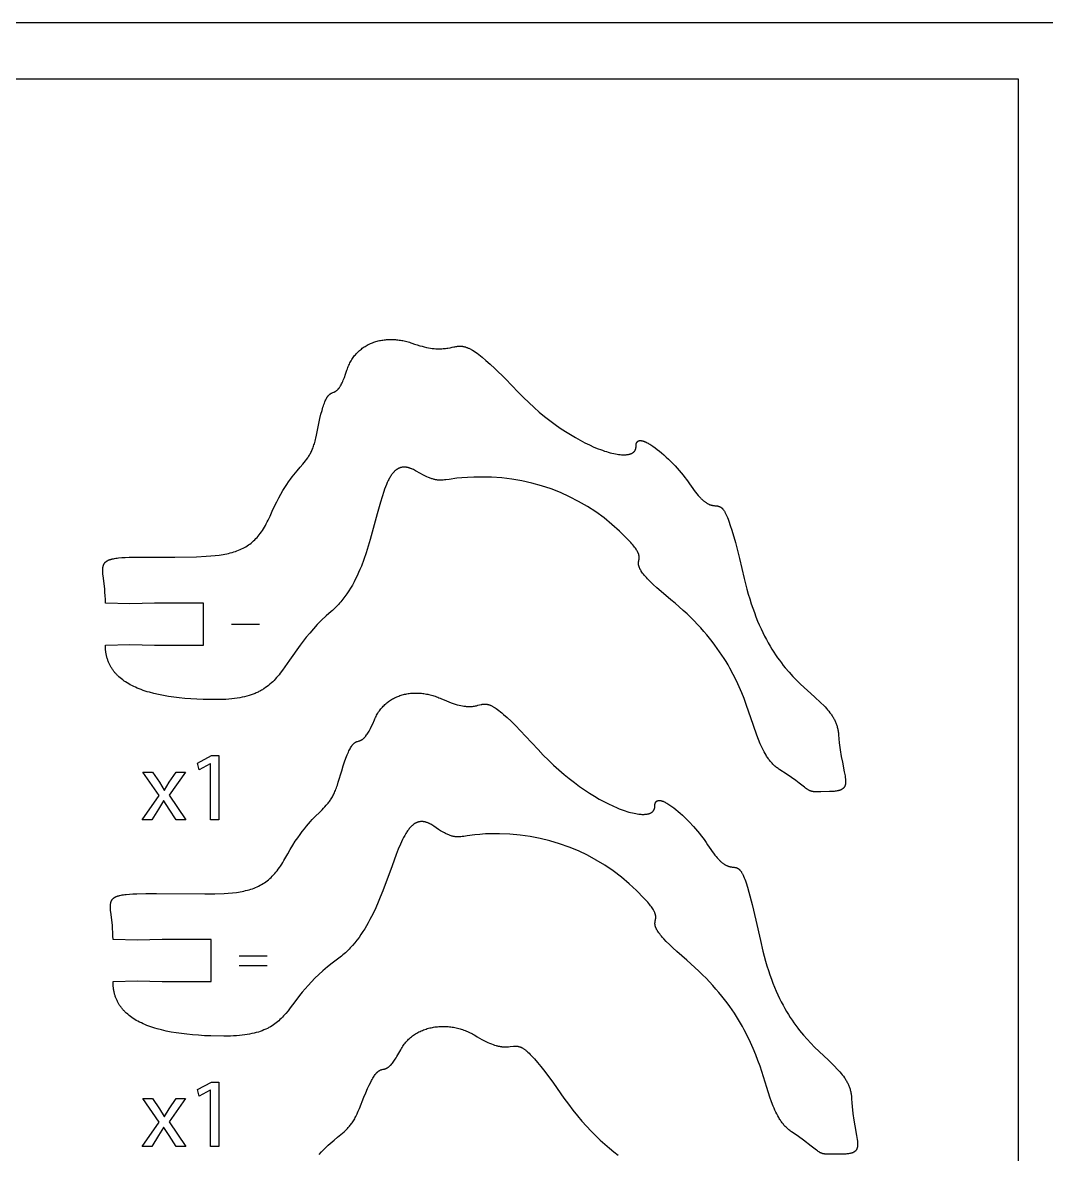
# Model space of a CAD drawing. Extents: x 2 to 317, y 2 to 152.
# Drawn here: x 74.8 to 147.8, y 71 to 151.7 of the extents above; entities that cross this region are included whole.
import ezdxf

# ---------------------------------------------------------------- set-up
doc = ezdxf.new("R2010")
doc.units = 0
doc.header["$MEASUREMENT"] = 0
doc.layers.add('DEFAULT', color=18, linetype='CONTINUOUS')

msp = doc.modelspace()

# ---------------------------------------------------------------- linework, layer by layer
at = {"layer": 'DEFAULT', "color": 1}
for p, q in [((82.489, 110.27), (80.739, 110.319)), ((84.239, 110.319), (82.489, 110.27)), ((87.739, 110.319), (84.239, 110.319)), ((87.739, 107.321), (87.739, 110.319)), ((80.739, 107.321), (82.489, 107.37)), ((82.489, 107.37), (84.239, 107.321)), ((84.239, 107.321), (87.739, 107.321)), ((83.034, 86.289), (81.284, 86.339)), ((84.784, 86.339), (83.034, 86.289)), ((88.283, 86.339), (84.784, 86.339)), ((88.283, 83.34), (88.283, 86.339)), ((81.284, 83.34), (83.034, 83.389)), ((83.034, 83.389), (84.784, 83.34)), ((84.784, 83.34), (88.283, 83.34))]:
    msp.add_line(p, q, dxfattribs=at)
at = {"layer": 'DEFAULT', "color": 250}
for p, q in [((89.739, 108.819), (91.735, 108.819)), ((90.283, 85.184), (92.28, 85.184)), ((90.283, 84.493), (92.28, 84.493))]:
    msp.add_line(p, q, dxfattribs=at)
at = {"layer": 'DEFAULT', "color": 6}
for p, q in [((84.568, 96.609), (83.411, 98.282)), ((83.411, 98.282), (84.103, 98.282)), ((84.103, 98.282), (84.59, 97.548)), ((86.446, 98.282), (85.281, 96.631)), ((85.295, 97.555), (85.775, 98.282)), ((85.775, 98.282), (86.446, 98.282)), ((84.59, 97.548), (84.935, 96.99)), ((84.935, 96.99), (84.957, 96.99)), ((84.957, 96.99), (85.295, 97.555)), ((83.355, 94.866), (84.568, 96.609)), ((84.893, 96.228), (84.533, 95.636)), ((84.907, 96.228), (84.893, 96.228)), ((85.274, 95.636), (84.907, 96.228)), ((85.281, 96.631), (86.481, 94.866)), ((84.533, 95.636), (84.039, 94.866)), ((85.775, 94.866), (85.274, 95.636)), ((84.039, 94.866), (83.355, 94.866)), ((86.481, 94.866), (85.775, 94.866)), ((84.568, 73.337), (83.411, 75.01)), ((83.411, 75.01), (84.103, 75.01)), ((84.103, 75.01), (84.59, 74.276)), ((84.59, 74.276), (84.935, 73.718)), ((84.957, 73.718), (85.295, 74.283)), ((86.446, 75.01), (85.281, 73.359)), ((85.295, 74.283), (85.775, 75.01)), ((85.775, 75.01), (86.446, 75.01)), ((84.935, 73.718), (84.957, 73.718)), ((83.355, 71.594), (84.568, 73.337)), ((84.893, 72.956), (84.533, 72.364)), ((84.907, 72.956), (84.893, 72.956)), ((85.274, 72.364), (84.907, 72.956)), ((85.281, 73.359), (86.481, 71.594)), ((84.533, 72.364), (84.039, 71.594)), ((85.775, 71.594), (85.274, 72.364)), ((84.039, 71.594), (83.355, 71.594)), ((86.481, 71.594), (85.775, 71.594))]:
    msp.add_line(p, q, dxfattribs=at)
for points in [[(316.836, 1.693), (1.836, 1.693), (1.836, 151.693), (316.836, 151.693)], [(145.836, 7.693), (5.836, 7.693), (5.836, 147.693), (145.836, 147.693)], [(88.23, 98.875), (88.216, 98.875), (87.419, 98.444), (87.299, 98.917), (88.301, 99.454), (88.83, 99.454), (88.83, 94.866), (88.23, 94.866)], [(88.23, 75.603), (88.216, 75.603), (87.419, 75.172), (87.299, 75.645), (88.301, 76.182), (88.83, 76.182), (88.83, 71.594), (88.23, 71.594)]]:
    msp.add_lwpolyline(points, close=True, dxfattribs=at)
at = {"layer": 'DEFAULT', "color": 1}
for points in [[(97.963, 126.926), (97.994, 127.017), (98.026, 127.106), (98.061, 127.193), (98.098, 127.278), (98.136, 127.361), (98.177, 127.443), (98.219, 127.522), (98.263, 127.599), (98.31, 127.675), (98.357, 127.748), (98.407, 127.82), (98.458, 127.89), (98.511, 127.958), (98.566, 128.024), (98.622, 128.088), (98.68, 128.15), (98.739, 128.21), (98.8, 128.268), (98.862, 128.324), (98.926, 128.378), (98.991, 128.431), (99.058, 128.481), (99.125, 128.53), (99.195, 128.576), (99.265, 128.621), (99.336, 128.664), (99.409, 128.705), (99.483, 128.744), (99.558, 128.78), (99.634, 128.815), (99.711, 128.849), (99.789, 128.88), (99.868, 128.909), (99.948, 128.936), (100.029, 128.961), (100.11, 128.985), (100.193, 129.006), (100.276, 129.026), (100.36, 129.043), (100.445, 129.059), (100.53, 129.072), (100.616, 129.084), (100.703, 129.094), (100.79, 129.102), (100.878, 129.108), (100.966, 129.111), (101.054, 129.113), (101.144, 129.113), (101.233, 129.111), (101.323, 129.108), (101.413, 129.102), (101.504, 129.094), (101.594, 129.084), (101.685, 129.072), (101.776, 129.059), (101.868, 129.043), (101.959, 129.026), (102.05, 129.006), (102.142, 128.985), (102.233, 128.961), (102.325, 128.936), (102.416, 128.908), (102.507, 128.879), (102.598, 128.848)], [(102.598, 128.848), (102.791, 128.781), (102.976, 128.722), (103.152, 128.669), (103.32, 128.623), (103.48, 128.583), (103.633, 128.549), (103.778, 128.52), (103.917, 128.497), (104.05, 128.478), (104.176, 128.464), (104.296, 128.454), (104.41, 128.448), (104.519, 128.445), (104.623, 128.446), (104.723, 128.45), (104.818, 128.456), (104.909, 128.464), (104.996, 128.474), (105.079, 128.486), (105.16, 128.499), (105.312, 128.527), (105.456, 128.557), (105.593, 128.585), (105.659, 128.598), (105.725, 128.609), (105.791, 128.619), (105.856, 128.626), (105.889, 128.629), (105.921, 128.631), (105.954, 128.633), (105.987, 128.634), (106.021, 128.634), (106.054, 128.634), (106.088, 128.632), (106.122, 128.63), (106.156, 128.627), (106.191, 128.623), (106.226, 128.617), (106.262, 128.611), (106.298, 128.604), (106.335, 128.596), (106.372, 128.586), (106.41, 128.575), (106.448, 128.563), (106.488, 128.55), (106.528, 128.536), (106.568, 128.52), (106.61, 128.502), (106.652, 128.484), (106.695, 128.463), (106.74, 128.442), (106.785, 128.418), (106.831, 128.393), (106.926, 128.339), (107.026, 128.277), (107.13, 128.208), (107.24, 128.131), (107.355, 128.047), (107.475, 127.954), (107.602, 127.853), (107.874, 127.624), (108.173, 127.357), (108.503, 127.049), (109.261, 126.301), (110.168, 125.359)], [(95.786, 122.293), (95.957, 123.124), (96.036, 123.473), (96.112, 123.78), (96.185, 124.05), (96.254, 124.284), (96.288, 124.389), (96.321, 124.485), (96.354, 124.575), (96.386, 124.657), (96.418, 124.732), (96.449, 124.801), (96.479, 124.864), (96.495, 124.893), (96.51, 124.921), (96.525, 124.948), (96.539, 124.973), (96.554, 124.997), (96.569, 125.019), (96.584, 125.041), (96.598, 125.061), (96.613, 125.08), (96.627, 125.098), (96.641, 125.115), (96.656, 125.132), (96.67, 125.147), (96.684, 125.161), (96.698, 125.175), (96.712, 125.188), (96.727, 125.199), (96.741, 125.211), (96.755, 125.221), (96.769, 125.231), (96.783, 125.241), (96.797, 125.249), (96.811, 125.258), (96.825, 125.266), (96.839, 125.273), (96.853, 125.28), (96.881, 125.293), (96.909, 125.306), (96.965, 125.329), (97.023, 125.352), (97.052, 125.365), (97.081, 125.378), (97.096, 125.386), (97.111, 125.393), (97.126, 125.402), (97.141, 125.41), (97.156, 125.42), (97.171, 125.429), (97.186, 125.44), (97.202, 125.451), (97.218, 125.463), (97.233, 125.475), (97.249, 125.488), (97.265, 125.503), (97.281, 125.518), (97.297, 125.533), (97.314, 125.55), (97.33, 125.568), (97.347, 125.587), (97.364, 125.607), (97.381, 125.628), (97.398, 125.651), (97.415, 125.674), (97.433, 125.699), (97.45, 125.725), (97.468, 125.753), (97.505, 125.812), (97.542, 125.877), (97.58, 125.948), (97.618, 126.026), (97.658, 126.11), (97.698, 126.202), (97.74, 126.302), (97.782, 126.41), (97.871, 126.65), (97.963, 126.926)], [(110.168, 125.359), (110.544, 124.978), (110.922, 124.615), (111.301, 124.269), (111.68, 123.941), (112.057, 123.629), (112.433, 123.335), (112.805, 123.058), (113.174, 122.797), (113.539, 122.554), (113.898, 122.328), (114.25, 122.118), (114.595, 121.925), (114.932, 121.749), (115.26, 121.59), (115.577, 121.447), (115.884, 121.32), (116.033, 121.263), (116.179, 121.21), (116.322, 121.161), (116.461, 121.117), (116.597, 121.076), (116.73, 121.039), (116.859, 121.007), (116.984, 120.978), (117.105, 120.954), (117.223, 120.933), (117.336, 120.917), (117.445, 120.905), (117.55, 120.896), (117.601, 120.894), (117.651, 120.892), (117.699, 120.891), (117.746, 120.892), (117.793, 120.893), (117.838, 120.895), (117.882, 120.899), (117.924, 120.903), (117.966, 120.908), (118.006, 120.915), (118.045, 120.922), (118.083, 120.93), (118.119, 120.94), (118.137, 120.945), (118.154, 120.95), (118.171, 120.955), (118.188, 120.961), (118.205, 120.967), (118.221, 120.973), (118.236, 120.98), (118.252, 120.987), (118.267, 120.994), (118.282, 121.001), (118.296, 121.008), (118.31, 121.016), (118.324, 121.024), (118.338, 121.032), (118.351, 121.041), (118.363, 121.05), (118.376, 121.059), (118.388, 121.068), (118.399, 121.077), (118.411, 121.087), (118.422, 121.097), (118.432, 121.107), (118.442, 121.118), (118.452, 121.128), (118.462, 121.139), (118.471, 121.15), (118.48, 121.162), (118.488, 121.173), (118.496, 121.185), (118.504, 121.197), (118.511, 121.21), (118.518, 121.222), (118.525, 121.235), (118.531, 121.248), (118.537, 121.262), (118.542, 121.275), (118.547, 121.289), (118.552, 121.303), (118.556, 121.318), (118.56, 121.332), (118.563, 121.347), (118.566, 121.362), (118.569, 121.377), (118.571, 121.393), (118.573, 121.409), (118.575, 121.425), (118.576, 121.441), (118.576, 121.458), (118.577, 121.474), (118.577, 121.491)], [(92.476, 116.519), (92.639, 116.882), (92.798, 117.219), (92.953, 117.532), (93.104, 117.821), (93.251, 118.088), (93.394, 118.335), (93.533, 118.563), (93.669, 118.773), (93.801, 118.968), (93.928, 119.147), (94.052, 119.314), (94.172, 119.469), (94.401, 119.749), (94.615, 119.999), (94.813, 120.23), (94.907, 120.342), (94.997, 120.454), (95.083, 120.567), (95.165, 120.683), (95.205, 120.742), (95.244, 120.803), (95.282, 120.864), (95.319, 120.927), (95.355, 120.992), (95.39, 121.059), (95.424, 121.128), (95.458, 121.199), (95.49, 121.273), (95.522, 121.349), (95.552, 121.428), (95.582, 121.51), (95.611, 121.595), (95.638, 121.683), (95.665, 121.775), (95.691, 121.871), (95.717, 121.97), (95.741, 122.073), (95.786, 122.293)], [(118.577, 121.491), (118.576, 121.524), (118.577, 121.554), (118.578, 121.569), (118.579, 121.584), (118.581, 121.598), (118.582, 121.612), (118.584, 121.625), (118.586, 121.638), (118.588, 121.651), (118.591, 121.664), (118.594, 121.676), (118.597, 121.688), (118.6, 121.699), (118.603, 121.71), (118.607, 121.721), (118.611, 121.732), (118.615, 121.742), (118.62, 121.752), (118.624, 121.761), (118.629, 121.77), (118.634, 121.779), (118.64, 121.788), (118.645, 121.796), (118.651, 121.804), (118.657, 121.812), (118.663, 121.819), (118.67, 121.826), (118.676, 121.833), (118.683, 121.839), (118.69, 121.845), (118.697, 121.851), (118.705, 121.856), (118.712, 121.861), (118.72, 121.866), (118.728, 121.871), (118.736, 121.875), (118.745, 121.879), (118.754, 121.883), (118.762, 121.886), (118.771, 121.89), (118.781, 121.892), (118.79, 121.895), (118.8, 121.897), (118.809, 121.899), (118.819, 121.901), (118.83, 121.903), (118.84, 121.904), (118.85, 121.905), (118.861, 121.905), (118.872, 121.906), (118.883, 121.906), (118.894, 121.906), (118.906, 121.905), (118.917, 121.905), (118.929, 121.904), (118.941, 121.902), (118.953, 121.901), (118.965, 121.899), (118.977, 121.897), (118.99, 121.895), (119.015, 121.89), (119.041, 121.884), (119.068, 121.877), (119.096, 121.869), (119.123, 121.86), (119.152, 121.85), (119.181, 121.839), (119.211, 121.827), (119.241, 121.814), (119.302, 121.786), (119.366, 121.755), (119.431, 121.72), (119.499, 121.682), (119.567, 121.641), (119.638, 121.598), (119.71, 121.551), (119.783, 121.501), (119.932, 121.395), (120.086, 121.278), (120.243, 121.153), (120.402, 121.02), (120.562, 120.88), (120.723, 120.734), (120.884, 120.582), (121.044, 120.426), (121.357, 120.104), (121.508, 119.941), (121.655, 119.776), (121.797, 119.611), (121.933, 119.447), (122.061, 119.285), (122.182, 119.125), (122.294, 118.969), (122.396, 118.817)], [(102.843, 119.757), (102.769, 119.798), (102.697, 119.835), (102.627, 119.869), (102.592, 119.884), (102.558, 119.899), (102.524, 119.913), (102.49, 119.925), (102.457, 119.937), (102.424, 119.948), (102.391, 119.958), (102.359, 119.967), (102.327, 119.976), (102.296, 119.983), (102.265, 119.99), (102.234, 119.995), (102.203, 120), (102.173, 120.004), (102.143, 120.007), (102.114, 120.01), (102.085, 120.011), (102.056, 120.012), (102.027, 120.012), (101.999, 120.011), (101.971, 120.009), (101.943, 120.007), (101.916, 120.004), (101.889, 119.999), (101.862, 119.995), (101.835, 119.989), (101.809, 119.983), (101.783, 119.975), (101.758, 119.967), (101.732, 119.959), (101.707, 119.949), (101.682, 119.939), (101.658, 119.928), (101.633, 119.917), (101.609, 119.904), (101.586, 119.891), (101.562, 119.877), (101.539, 119.863), (101.516, 119.848), (101.493, 119.832), (101.47, 119.815), (101.448, 119.798), (101.426, 119.78), (101.404, 119.761), (101.382, 119.742), (101.361, 119.722), (101.34, 119.701), (101.319, 119.68), (101.298, 119.658), (101.277, 119.635), (101.257, 119.612), (101.237, 119.588), (101.197, 119.539), (101.158, 119.487), (101.12, 119.432), (101.082, 119.375), (101.045, 119.316), (101.009, 119.255), (100.973, 119.191), (100.938, 119.125), (100.904, 119.057), (100.837, 118.915), (100.772, 118.765), (100.708, 118.607), (100.646, 118.441), (100.586, 118.269), (100.468, 117.905), (100.353, 117.517), (100.126, 116.681), (99.63, 114.85), (99.487, 114.376), (99.334, 113.901), (99.168, 113.427), (98.989, 112.958), (98.893, 112.727), (98.793, 112.497), (98.689, 112.27), (98.58, 112.046), (98.466, 111.826), (98.348, 111.609), (98.224, 111.396), (98.094, 111.187), (97.959, 110.983), (97.818, 110.784), (97.671, 110.591), (97.595, 110.497), (97.518, 110.404), (97.438, 110.312), (97.358, 110.222), (97.275, 110.134), (97.191, 110.047), (97.105, 109.962), (97.017, 109.879), (96.928, 109.798), (96.837, 109.719)], [(107.548, 119.306), (107.011, 119.3), (106.547, 119.281), (106.148, 119.251), (105.805, 119.215), (105.251, 119.141), (105.022, 119.111), (104.916, 119.099), (104.815, 119.09), (104.765, 119.087), (104.716, 119.085), (104.667, 119.084), (104.619, 119.084), (104.571, 119.085), (104.523, 119.087), (104.474, 119.09), (104.426, 119.095), (104.377, 119.101), (104.328, 119.108), (104.278, 119.117), (104.228, 119.128), (104.176, 119.14), (104.124, 119.154), (104.07, 119.169), (104.015, 119.187), (103.958, 119.206), (103.9, 119.227), (103.84, 119.25), (103.779, 119.275), (103.649, 119.331), (103.51, 119.397), (103.362, 119.471), (103.201, 119.556), (102.843, 119.757)], [(122.396, 118.817), (122.509, 118.649), (122.617, 118.493), (122.722, 118.35), (122.822, 118.218), (122.918, 118.098), (123.011, 117.989), (123.1, 117.89), (123.185, 117.8), (123.227, 117.759), (123.268, 117.72), (123.308, 117.684), (123.347, 117.649), (123.385, 117.616), (123.423, 117.586), (123.459, 117.557), (123.496, 117.53), (123.531, 117.505), (123.566, 117.481), (123.6, 117.46), (123.633, 117.439), (123.666, 117.421), (123.698, 117.403), (123.729, 117.388), (123.76, 117.373), (123.79, 117.36), (123.82, 117.348), (123.849, 117.336), (123.878, 117.327), (123.906, 117.318), (123.933, 117.309), (123.96, 117.302), (123.987, 117.296), (124.013, 117.29), (124.039, 117.285), (124.064, 117.281), (124.089, 117.277), (124.137, 117.27), (124.184, 117.265), (124.274, 117.256), (124.317, 117.252), (124.36, 117.246), (124.38, 117.243), (124.401, 117.24), (124.422, 117.236), (124.442, 117.231), (124.462, 117.226), (124.482, 117.22), (124.492, 117.217), (124.502, 117.214), (124.512, 117.21), (124.522, 117.207), (124.531, 117.203), (124.541, 117.199), (124.551, 117.194), (124.561, 117.189), (124.571, 117.185), (124.581, 117.179), (124.59, 117.174), (124.6, 117.168), (124.61, 117.162), (124.62, 117.156), (124.629, 117.149), (124.639, 117.143), (124.649, 117.135), (124.659, 117.128), (124.668, 117.12), (124.678, 117.112), (124.688, 117.103), (124.698, 117.095), (124.707, 117.085), (124.717, 117.076), (124.727, 117.066), (124.737, 117.055), (124.757, 117.033), (124.777, 117.01), (124.797, 116.985), (124.817, 116.958), (124.837, 116.929), (124.857, 116.898), (124.878, 116.865), (124.899, 116.83), (124.92, 116.793), (124.941, 116.754), (124.963, 116.713), (125.006, 116.623), (125.051, 116.523), (125.097, 116.414), (125.145, 116.293), (125.194, 116.161), (125.297, 115.861), (125.408, 115.51), (125.657, 114.635), (125.948, 113.503), (126.29, 112.08)], [(83.833, 113.607), (85.682, 113.605), (87.245, 113.625), (87.93, 113.657), (88.25, 113.68), (88.556, 113.709), (88.848, 113.745), (89.127, 113.788), (89.261, 113.812), (89.393, 113.839), (89.521, 113.867), (89.647, 113.898), (89.769, 113.931), (89.889, 113.966), (90.006, 114.004), (90.12, 114.044), (90.232, 114.087), (90.341, 114.133), (90.447, 114.181), (90.551, 114.232), (90.653, 114.286), (90.752, 114.343), (90.849, 114.403), (90.944, 114.467), (91.036, 114.533), (91.127, 114.603), (91.215, 114.676), (91.302, 114.753), (91.387, 114.833), (91.47, 114.917), (91.551, 115.005), (91.63, 115.096), (91.708, 115.192), (91.784, 115.291), (91.859, 115.394), (91.933, 115.502), (92.005, 115.613), (92.075, 115.729), (92.145, 115.85), (92.213, 115.974), (92.28, 116.103), (92.347, 116.237), (92.412, 116.376), (92.476, 116.519)], [(121.066, 110.562), (120.357, 111.159), (120.063, 111.419), (119.806, 111.655), (119.585, 111.869), (119.395, 112.062), (119.312, 112.151), (119.236, 112.236), (119.167, 112.316), (119.104, 112.392), (119.048, 112.464), (118.998, 112.532), (118.953, 112.597), (118.933, 112.628), (118.914, 112.658), (118.896, 112.688), (118.88, 112.716), (118.864, 112.744), (118.85, 112.771), (118.837, 112.798), (118.825, 112.824), (118.814, 112.849), (118.805, 112.873), (118.796, 112.897), (118.788, 112.92), (118.781, 112.943), (118.774, 112.965), (118.769, 112.987), (118.764, 113.008), (118.76, 113.029), (118.757, 113.049), (118.755, 113.069), (118.753, 113.088), (118.752, 113.107), (118.751, 113.126), (118.751, 113.145), (118.751, 113.163), (118.751, 113.181), (118.753, 113.198), (118.754, 113.216), (118.756, 113.233), (118.76, 113.267), (118.771, 113.333), (118.783, 113.4), (118.788, 113.433), (118.793, 113.467), (118.797, 113.502), (118.798, 113.519), (118.799, 113.537), (118.8, 113.555), (118.8, 113.574), (118.8, 113.592), (118.799, 113.611), (118.798, 113.631), (118.796, 113.651), (118.794, 113.671), (118.791, 113.692), (118.787, 113.713), (118.782, 113.734), (118.777, 113.757), (118.771, 113.779), (118.764, 113.802), (118.756, 113.826), (118.747, 113.851), (118.737, 113.876), (118.727, 113.902), (118.715, 113.928), (118.702, 113.955), (118.688, 113.983), (118.673, 114.011), (118.656, 114.041), (118.639, 114.071), (118.62, 114.102), (118.578, 114.167), (118.531, 114.235), (118.478, 114.307), (118.419, 114.383), (118.354, 114.463), (118.281, 114.547), (118.202, 114.637), (118.115, 114.73), (117.919, 114.933)], [(80.739, 110.319), (80.736, 110.593), (80.726, 110.851), (80.71, 111.094), (80.691, 111.323), (80.601, 112.1), (80.567, 112.412), (80.561, 112.483), (80.557, 112.551), (80.554, 112.616), (80.553, 112.679), (80.554, 112.739), (80.555, 112.768), (80.557, 112.796), (80.559, 112.824), (80.562, 112.851), (80.566, 112.878), (80.57, 112.903), (80.575, 112.929), (80.58, 112.953), (80.587, 112.977), (80.594, 113.001), (80.597, 113.012), (80.601, 113.024), (80.605, 113.035), (80.61, 113.046), (80.614, 113.057), (80.619, 113.068), (80.624, 113.079), (80.629, 113.089), (80.634, 113.099), (80.64, 113.11), (80.645, 113.12), (80.651, 113.13), (80.657, 113.14), (80.664, 113.149), (80.67, 113.159), (80.677, 113.169), (80.684, 113.178), (80.691, 113.187), (80.699, 113.196), (80.706, 113.205), (80.714, 113.214), (80.722, 113.223), (80.731, 113.231), (80.739, 113.24), (80.748, 113.248), (80.757, 113.256), (80.767, 113.264), (80.776, 113.272), (80.786, 113.28), (80.796, 113.288), (80.806, 113.295), (80.817, 113.303), (80.828, 113.31), (80.839, 113.317), (80.851, 113.325), (80.862, 113.332), (80.887, 113.345), (80.912, 113.358), (80.938, 113.371), (80.966, 113.384), (80.995, 113.396), (81.025, 113.407), (81.056, 113.418), (81.088, 113.429), (81.122, 113.439), (81.157, 113.449), (81.193, 113.459), (81.231, 113.468), (81.31, 113.485), (81.395, 113.501), (81.485, 113.516), (81.581, 113.529), (81.683, 113.541), (81.906, 113.561), (82.155, 113.577), (82.431, 113.589), (83.07, 113.603), (83.833, 113.607)], [(126.29, 112.08), (126.48, 111.324), (126.58, 110.964), (126.684, 110.616), (126.791, 110.28), (126.9, 109.955), (127.013, 109.641), (127.128, 109.337), (127.246, 109.044), (127.367, 108.762), (127.489, 108.489), (127.614, 108.225), (127.741, 107.972), (127.869, 107.727), (127.999, 107.49), (128.131, 107.263), (128.263, 107.043), (128.397, 106.832), (128.532, 106.628), (128.668, 106.432), (128.804, 106.243), (128.941, 106.06), (129.078, 105.884), (129.215, 105.715), (129.489, 105.394), (129.763, 105.094), (130.033, 104.814), (130.3, 104.552), (131.305, 103.633), (131.751, 103.221), (131.956, 103.019), (132.053, 102.918), (132.147, 102.817), (132.237, 102.715), (132.323, 102.613), (132.404, 102.509), (132.482, 102.403), (132.519, 102.35), (132.555, 102.296), (132.59, 102.242), (132.623, 102.187), (132.656, 102.132), (132.687, 102.076), (132.717, 102.02), (132.746, 101.962), (132.773, 101.905), (132.799, 101.846), (132.824, 101.786), (132.848, 101.726), (132.87, 101.665), (132.891, 101.603), (132.91, 101.54), (132.928, 101.477), (132.945, 101.412), (132.96, 101.346), (132.973, 101.279), (132.986, 101.211), (132.996, 101.142), (133.005, 101.072), (133.013, 101.001), (133.019, 100.928)], [(128.83, 98.446), (128.769, 98.486), (128.709, 98.528), (128.651, 98.571), (128.595, 98.615), (128.539, 98.66), (128.485, 98.706), (128.433, 98.754), (128.381, 98.802), (128.331, 98.852), (128.282, 98.903), (128.235, 98.955), (128.188, 99.008), (128.142, 99.063), (128.098, 99.118), (128.054, 99.174), (128.012, 99.232), (127.97, 99.29), (127.929, 99.35), (127.89, 99.411), (127.851, 99.473), (127.775, 99.599), (127.703, 99.73), (127.633, 99.865), (127.565, 100.003), (127.5, 100.146), (127.436, 100.292), (127.314, 100.597), (127.195, 100.915), (126.96, 101.594), (126.441, 103.105), (126.288, 103.511), (126.12, 103.927), (125.937, 104.354), (125.735, 104.79), (125.512, 105.234), (125.267, 105.687), (125.135, 105.917), (124.997, 106.148), (124.851, 106.382), (124.699, 106.616), (124.539, 106.853), (124.372, 107.091), (124.196, 107.331), (124.013, 107.573), (123.821, 107.815), (123.62, 108.06), (123.41, 108.305), (123.19, 108.552), (122.961, 108.8), (122.723, 109.049), (122.474, 109.299), (122.214, 109.55), (121.944, 109.802), (121.663, 110.054), (121.37, 110.308), (121.066, 110.562)], [(96.837, 109.719), (96.481, 109.406), (96.153, 109.096), (95.848, 108.789), (95.566, 108.486), (95.305, 108.188), (95.062, 107.894), (94.835, 107.606), (94.623, 107.323), (93.878, 106.259), (93.541, 105.773), (93.373, 105.543), (93.204, 105.322), (93.119, 105.216), (93.032, 105.111), (92.943, 105.01), (92.854, 104.911), (92.762, 104.815), (92.668, 104.721), (92.571, 104.631), (92.472, 104.543), (92.371, 104.458), (92.265, 104.376), (92.157, 104.297), (92.045, 104.221), (91.987, 104.184), (91.929, 104.148), (91.869, 104.113), (91.809, 104.079), (91.747, 104.045), (91.684, 104.013), (91.62, 103.981), (91.555, 103.95), (91.488, 103.92), (91.421, 103.89), (91.281, 103.834), (91.136, 103.781), (90.986, 103.732), (90.83, 103.687), (90.667, 103.645), (90.498, 103.607), (90.323, 103.572), (90.14, 103.542), (89.951, 103.515), (89.754, 103.493), (89.549, 103.474), (89.337, 103.459), (89.116, 103.449), (88.887, 103.442), (88.649, 103.44)], [(88.649, 103.44), (87.709, 103.454), (87.26, 103.472), (86.826, 103.497), (86.406, 103.529), (86.001, 103.569), (85.61, 103.616), (85.234, 103.67), (84.873, 103.732), (84.526, 103.801), (84.194, 103.878), (83.877, 103.962), (83.724, 104.007), (83.574, 104.054), (83.429, 104.103), (83.287, 104.154), (83.149, 104.206), (83.015, 104.261), (82.884, 104.318), (82.757, 104.376), (82.634, 104.437), (82.515, 104.499), (82.4, 104.564), (82.288, 104.63), (82.181, 104.699), (82.077, 104.769), (81.976, 104.842), (81.88, 104.916), (81.788, 104.993), (81.699, 105.071), (81.656, 105.111), (81.614, 105.152), (81.574, 105.193), (81.534, 105.234), (81.495, 105.276), (81.457, 105.319), (81.42, 105.362), (81.384, 105.405), (81.348, 105.449), (81.314, 105.494), (81.281, 105.539), (81.249, 105.585), (81.218, 105.631), (81.188, 105.678), (81.158, 105.725), (81.13, 105.772), (81.103, 105.821), (81.076, 105.869), (81.051, 105.919), (81.027, 105.968), (81.003, 106.019), (80.981, 106.069), (80.96, 106.121), (80.939, 106.173), (80.92, 106.225), (80.901, 106.278), (80.884, 106.331), (80.867, 106.385), (80.852, 106.44), (80.838, 106.495), (80.824, 106.55), (80.812, 106.606), (80.8, 106.663), (80.79, 106.72), (80.78, 106.778), (80.772, 106.836), (80.764, 106.895), (80.757, 106.954), (80.747, 107.074), (80.741, 107.196), (80.739, 107.321)], [(99.916, 101.991), (99.955, 102.079), (99.995, 102.165), (100.037, 102.249), (100.081, 102.33), (100.127, 102.41), (100.174, 102.487), (100.223, 102.562), (100.274, 102.636), (100.327, 102.707), (100.381, 102.776), (100.436, 102.843), (100.493, 102.908), (100.552, 102.971), (100.612, 103.032), (100.674, 103.091), (100.737, 103.147), (100.801, 103.202), (100.867, 103.255), (100.934, 103.305), (101.002, 103.354), (101.071, 103.401), (101.142, 103.445), (101.214, 103.487), (101.287, 103.528), (101.361, 103.566), (101.436, 103.603), (101.511, 103.637), (101.588, 103.669), (101.666, 103.699), (101.745, 103.728), (101.825, 103.754), (101.905, 103.778), (101.986, 103.8), (102.068, 103.821), (102.151, 103.839), (102.234, 103.855), (102.318, 103.869), (102.403, 103.881), (102.488, 103.891), (102.574, 103.899), (102.66, 103.906), (102.747, 103.91), (102.834, 103.912), (102.922, 103.912), (103.01, 103.91), (103.098, 103.907), (103.186, 103.901), (103.275, 103.893), (103.364, 103.883), (103.453, 103.872), (103.543, 103.858), (103.632, 103.842), (103.721, 103.825), (103.811, 103.805), (103.901, 103.783), (103.99, 103.76), (104.08, 103.734), (104.169, 103.707), (104.258, 103.678), (104.347, 103.646), (104.436, 103.613), (104.525, 103.578), (104.613, 103.541), (104.701, 103.502)], [(104.701, 103.502), (104.887, 103.419), (105.064, 103.344), (105.232, 103.277), (105.392, 103.217), (105.544, 103.164), (105.688, 103.118), (105.824, 103.079), (105.953, 103.045), (106.076, 103.017), (106.191, 102.995), (106.301, 102.977), (106.354, 102.97), (106.405, 102.964), (106.455, 102.959), (106.503, 102.955), (106.55, 102.952), (106.596, 102.95), (106.641, 102.949), (106.684, 102.949), (106.726, 102.949), (106.768, 102.951), (106.808, 102.953), (106.847, 102.955), (106.885, 102.958), (106.922, 102.962), (106.993, 102.971), (107.062, 102.982), (107.127, 102.995), (107.189, 103.008), (107.307, 103.037), (107.525, 103.092), (107.578, 103.103), (107.604, 103.108), (107.63, 103.112), (107.656, 103.116), (107.682, 103.12), (107.709, 103.122), (107.735, 103.124), (107.762, 103.126), (107.789, 103.126), (107.816, 103.126), (107.844, 103.125), (107.872, 103.123), (107.9, 103.121), (107.929, 103.117), (107.958, 103.112), (107.988, 103.106), (108.018, 103.099), (108.049, 103.091), (108.081, 103.082), (108.113, 103.072), (108.146, 103.06), (108.18, 103.047), (108.214, 103.032), (108.25, 103.017), (108.286, 102.999), (108.323, 102.981), (108.361, 102.96), (108.4, 102.939), (108.44, 102.915), (108.481, 102.89), (108.524, 102.863), (108.612, 102.804), (108.705, 102.738), (108.803, 102.663), (108.907, 102.581), (109.017, 102.491), (109.133, 102.391), (109.385, 102.164), (109.665, 101.898), (109.977, 101.59), (110.704, 100.836), (111.587, 99.88)], [(97.344, 97.565), (97.586, 98.378), (97.695, 98.719), (97.798, 99.019), (97.894, 99.281), (97.983, 99.508), (98.026, 99.609), (98.068, 99.703), (98.108, 99.789), (98.147, 99.868), (98.185, 99.94), (98.222, 100.006), (98.258, 100.066), (98.276, 100.094), (98.293, 100.121), (98.31, 100.146), (98.328, 100.169), (98.344, 100.192), (98.361, 100.213), (98.377, 100.233), (98.394, 100.252), (98.41, 100.27), (98.426, 100.287), (98.442, 100.303), (98.457, 100.318), (98.473, 100.332), (98.488, 100.345), (98.503, 100.357), (98.519, 100.368), (98.534, 100.379), (98.549, 100.389), (98.564, 100.398), (98.578, 100.407), (98.593, 100.415), (98.608, 100.423), (98.623, 100.43), (98.637, 100.436), (98.652, 100.443), (98.666, 100.448), (98.695, 100.459), (98.725, 100.469), (98.783, 100.487), (98.842, 100.505), (98.872, 100.515), (98.902, 100.526), (98.918, 100.532), (98.933, 100.539), (98.949, 100.545), (98.965, 100.553), (98.981, 100.561), (98.997, 100.569), (99.013, 100.578), (99.029, 100.588), (99.046, 100.598), (99.063, 100.609), (99.079, 100.621), (99.097, 100.634), (99.114, 100.647), (99.132, 100.662), (99.149, 100.677), (99.167, 100.694), (99.186, 100.711), (99.204, 100.729), (99.223, 100.749), (99.242, 100.77), (99.261, 100.792), (99.281, 100.815), (99.301, 100.839), (99.321, 100.865), (99.362, 100.921), (99.405, 100.982), (99.449, 101.05), (99.494, 101.124), (99.541, 101.205), (99.589, 101.293), (99.64, 101.389), (99.691, 101.492), (99.8, 101.724), (99.916, 101.991)], [(133.019, 100.928), (133.042, 100.642), (133.07, 100.368), (133.135, 99.859), (133.21, 99.399), (133.287, 98.985), (133.428, 98.289), (133.48, 98.002), (133.499, 97.873), (133.507, 97.812), (133.513, 97.753), (133.517, 97.696), (133.519, 97.642), (133.52, 97.59), (133.52, 97.565), (133.519, 97.54), (133.518, 97.516), (133.516, 97.492), (133.514, 97.469), (133.511, 97.447), (133.508, 97.425), (133.504, 97.403), (133.5, 97.382), (133.495, 97.361), (133.489, 97.341), (133.486, 97.332), (133.483, 97.322), (133.48, 97.312), (133.476, 97.303), (133.473, 97.293), (133.469, 97.284), (133.465, 97.275), (133.461, 97.266), (133.457, 97.257), (133.452, 97.248), (133.448, 97.24), (133.443, 97.231), (133.438, 97.223), (133.433, 97.215), (133.428, 97.206), (133.422, 97.198), (133.417, 97.19), (133.411, 97.183), (133.405, 97.175), (133.399, 97.167), (133.393, 97.16), (133.386, 97.152), (133.38, 97.145), (133.373, 97.138), (133.366, 97.131), (133.359, 97.124), (133.352, 97.117), (133.344, 97.111), (133.336, 97.104), (133.328, 97.098), (133.32, 97.091), (133.312, 97.085), (133.304, 97.079), (133.295, 97.073), (133.286, 97.067), (133.277, 97.061), (133.268, 97.055), (133.258, 97.05), (133.239, 97.039), (133.219, 97.028), (133.197, 97.018), (133.176, 97.008), (133.153, 96.999), (133.129, 96.99), (133.104, 96.981), (133.079, 96.973), (133.053, 96.965), (133.025, 96.958), (132.997, 96.951), (132.968, 96.944), (132.907, 96.932), (132.843, 96.921), (132.774, 96.912), (132.701, 96.904), (132.624, 96.897), (132.543, 96.892), (132.368, 96.885)], [(111.587, 99.88), (111.956, 99.492), (112.326, 99.121), (112.698, 98.768), (113.07, 98.432), (113.442, 98.113), (113.811, 97.811), (114.178, 97.526), (114.542, 97.259), (114.902, 97.008), (115.256, 96.775), (115.604, 96.558), (115.945, 96.359), (116.278, 96.176), (116.603, 96.01), (116.918, 95.861), (117.222, 95.728), (117.37, 95.668), (117.515, 95.612), (117.656, 95.561), (117.795, 95.513), (117.93, 95.47), (118.062, 95.431), (118.19, 95.396), (118.315, 95.365), (118.436, 95.338), (118.553, 95.315), (118.666, 95.296), (118.775, 95.282), (118.879, 95.272), (118.93, 95.268), (118.98, 95.265), (119.028, 95.264), (119.076, 95.263), (119.122, 95.263), (119.167, 95.265), (119.211, 95.267), (119.254, 95.271), (119.295, 95.275), (119.335, 95.281), (119.375, 95.287), (119.412, 95.295), (119.449, 95.304), (119.467, 95.308), (119.484, 95.313), (119.502, 95.318), (119.518, 95.324), (119.535, 95.329), (119.551, 95.335), (119.567, 95.342), (119.583, 95.348), (119.598, 95.355), (119.613, 95.362), (119.628, 95.369), (119.642, 95.376), (119.656, 95.384), (119.669, 95.392), (119.682, 95.4), (119.695, 95.409), (119.708, 95.417), (119.72, 95.426), (119.732, 95.436), (119.743, 95.445), (119.755, 95.455), (119.765, 95.465), (119.776, 95.475), (119.786, 95.486), (119.796, 95.496), (119.805, 95.507), (119.814, 95.519), (119.823, 95.53), (119.831, 95.542), (119.839, 95.554), (119.846, 95.566), (119.854, 95.578), (119.86, 95.591), (119.867, 95.604), (119.873, 95.617), (119.879, 95.631), (119.884, 95.645), (119.889, 95.659), (119.893, 95.673), (119.897, 95.687), (119.901, 95.702), (119.905, 95.717), (119.908, 95.732), (119.91, 95.748), (119.912, 95.764), (119.914, 95.78), (119.916, 95.796), (119.917, 95.813), (119.917, 95.829), (119.917, 95.846)], [(132.368, 96.885), (131.76, 96.869), (131.537, 96.866), (131.442, 96.868), (131.356, 96.871), (131.316, 96.873), (131.278, 96.876), (131.241, 96.88), (131.206, 96.885), (131.173, 96.89), (131.14, 96.896), (131.109, 96.903), (131.078, 96.911), (131.063, 96.915), (131.049, 96.92), (131.034, 96.925), (131.019, 96.93), (131.005, 96.935), (130.991, 96.94), (130.976, 96.946), (130.962, 96.952), (130.934, 96.965), (130.905, 96.98), (130.877, 96.995), (130.848, 97.011), (130.819, 97.029), (130.789, 97.049), (130.726, 97.091), (130.659, 97.139), (130.586, 97.194), (130.215, 97.479), (129.964, 97.667), (129.656, 97.89), (129.281, 98.148), (128.83, 98.446)], [(93.543, 92.102), (93.737, 92.449), (93.924, 92.771), (94.106, 93.069), (94.281, 93.344), (94.451, 93.597), (94.616, 93.831), (94.774, 94.046), (94.928, 94.244), (95.076, 94.426), (95.219, 94.594), (95.357, 94.749), (95.49, 94.892), (95.742, 95.151), (95.977, 95.382), (96.194, 95.595), (96.297, 95.699), (96.397, 95.802), (96.492, 95.908), (96.585, 96.016), (96.629, 96.071), (96.673, 96.128), (96.717, 96.186), (96.759, 96.246), (96.801, 96.307), (96.841, 96.371), (96.882, 96.437), (96.921, 96.504), (96.96, 96.575), (96.998, 96.648), (97.035, 96.724), (97.072, 96.803), (97.108, 96.885), (97.143, 96.971), (97.178, 97.06), (97.212, 97.153), (97.246, 97.25), (97.279, 97.351), (97.344, 97.565)], [(119.917, 95.846), (119.918, 95.878), (119.919, 95.909), (119.921, 95.924), (119.922, 95.939), (119.923, 95.953), (119.925, 95.966), (119.927, 95.98), (119.93, 95.993), (119.932, 96.006), (119.935, 96.018), (119.938, 96.03), (119.941, 96.042), (119.945, 96.053), (119.949, 96.064), (119.953, 96.075), (119.957, 96.086), (119.961, 96.096), (119.966, 96.105), (119.971, 96.115), (119.976, 96.124), (119.981, 96.133), (119.986, 96.141), (119.992, 96.149), (119.998, 96.157), (120.004, 96.165), (120.01, 96.172), (120.017, 96.179), (120.024, 96.185), (120.031, 96.191), (120.038, 96.197), (120.045, 96.203), (120.053, 96.208), (120.06, 96.213), (120.068, 96.218), (120.077, 96.223), (120.085, 96.227), (120.093, 96.231), (120.102, 96.234), (120.111, 96.237), (120.12, 96.24), (120.129, 96.243), (120.139, 96.245), (120.148, 96.248), (120.158, 96.249), (120.168, 96.251), (120.178, 96.252), (120.189, 96.253), (120.199, 96.254), (120.21, 96.254), (120.221, 96.254), (120.232, 96.254), (120.243, 96.254), (120.254, 96.253), (120.266, 96.252), (120.278, 96.251), (120.29, 96.25), (120.302, 96.248), (120.314, 96.246), (120.326, 96.244), (120.339, 96.242), (120.364, 96.236), (120.39, 96.229), (120.417, 96.221), (120.444, 96.213), (120.471, 96.203), (120.5, 96.193), (120.529, 96.181), (120.558, 96.169), (120.588, 96.156), (120.649, 96.126), (120.712, 96.094), (120.777, 96.058), (120.843, 96.019), (120.911, 95.976), (120.981, 95.931), (121.051, 95.883), (121.123, 95.832), (121.271, 95.722), (121.422, 95.603), (121.577, 95.475), (121.733, 95.338), (121.891, 95.195), (122.049, 95.046), (122.207, 94.891), (122.363, 94.732), (122.67, 94.404), (122.818, 94.237), (122.962, 94.07), (123.1, 93.902), (123.232, 93.735), (123.358, 93.571), (123.475, 93.409), (123.584, 93.25), (123.684, 93.096)], [(104.152, 94.424), (104.082, 94.471), (104.014, 94.515), (103.947, 94.554), (103.913, 94.573), (103.88, 94.59), (103.848, 94.606), (103.815, 94.622), (103.783, 94.637), (103.752, 94.65), (103.72, 94.663), (103.689, 94.675), (103.658, 94.686), (103.627, 94.696), (103.597, 94.706), (103.566, 94.714), (103.536, 94.722), (103.507, 94.728), (103.477, 94.734), (103.448, 94.739), (103.419, 94.743), (103.39, 94.746), (103.362, 94.749), (103.334, 94.75), (103.306, 94.751), (103.278, 94.751), (103.25, 94.75), (103.223, 94.748), (103.196, 94.746), (103.169, 94.743), (103.142, 94.738), (103.116, 94.734), (103.09, 94.728), (103.064, 94.721), (103.038, 94.714), (103.012, 94.706), (102.987, 94.698), (102.961, 94.688), (102.936, 94.678), (102.911, 94.667), (102.887, 94.655), (102.862, 94.643), (102.838, 94.63), (102.814, 94.616), (102.79, 94.601), (102.766, 94.586), (102.743, 94.57), (102.719, 94.553), (102.696, 94.536), (102.673, 94.518), (102.65, 94.499), (102.627, 94.48), (102.604, 94.46), (102.582, 94.439), (102.56, 94.418), (102.537, 94.396), (102.493, 94.35), (102.45, 94.301), (102.407, 94.25), (102.365, 94.197), (102.323, 94.141), (102.282, 94.083), (102.241, 94.023), (102.2, 93.961), (102.16, 93.896), (102.08, 93.76), (102.002, 93.616), (101.926, 93.464), (101.85, 93.305), (101.774, 93.138), (101.625, 92.786), (101.477, 92.409), (101.177, 91.596), (100.524, 89.816), (100.34, 89.356), (100.146, 88.895), (99.94, 88.438), (99.72, 87.987), (99.605, 87.764), (99.485, 87.544), (99.362, 87.327), (99.234, 87.114), (99.101, 86.904), (98.964, 86.698), (98.822, 86.497), (98.675, 86.3), (98.522, 86.109), (98.365, 85.923), (98.201, 85.743), (98.117, 85.656), (98.032, 85.57), (97.945, 85.486), (97.857, 85.403), (97.767, 85.323), (97.676, 85.244), (97.583, 85.166), (97.488, 85.091), (97.392, 85.018), (97.294, 84.947)], [(108.848, 93.88), (108.569, 93.884), (108.309, 93.883), (108.068, 93.878), (107.843, 93.868), (107.634, 93.856), (107.439, 93.84), (107.09, 93.804), (106.524, 93.725), (106.29, 93.691), (106.182, 93.678), (106.077, 93.668), (106.027, 93.664), (105.977, 93.661), (105.927, 93.66), (105.878, 93.66), (105.829, 93.66), (105.781, 93.663), (105.732, 93.666), (105.683, 93.671), (105.635, 93.678), (105.585, 93.686), (105.536, 93.696), (105.485, 93.708), (105.434, 93.721), (105.383, 93.737), (105.33, 93.754), (105.276, 93.773), (105.22, 93.795), (105.164, 93.819), (105.106, 93.845), (105.046, 93.873), (104.984, 93.904), (104.921, 93.937), (104.787, 94.012), (104.645, 94.097), (104.492, 94.194), (104.328, 94.302), (104.152, 94.424)], [(123.684, 93.096), (123.793, 92.926), (123.898, 92.768), (123.999, 92.623), (124.097, 92.489), (124.191, 92.367), (124.281, 92.256), (124.368, 92.155), (124.452, 92.064), (124.493, 92.022), (124.533, 91.983), (124.572, 91.945), (124.61, 91.91), (124.648, 91.876), (124.685, 91.845), (124.721, 91.815), (124.757, 91.788), (124.792, 91.762), (124.826, 91.738), (124.859, 91.715), (124.892, 91.694), (124.925, 91.675), (124.956, 91.657), (124.988, 91.641), (125.018, 91.626), (125.048, 91.612), (125.077, 91.599), (125.106, 91.587), (125.135, 91.577), (125.163, 91.567), (125.19, 91.559), (125.217, 91.551), (125.243, 91.544), (125.269, 91.538), (125.295, 91.532), (125.32, 91.527), (125.345, 91.523), (125.393, 91.515), (125.44, 91.509), (125.53, 91.499), (125.573, 91.493), (125.615, 91.487), (125.636, 91.484), (125.656, 91.48), (125.677, 91.475), (125.697, 91.47), (125.717, 91.465), (125.737, 91.459), (125.747, 91.455), (125.757, 91.452), (125.766, 91.448), (125.776, 91.444), (125.786, 91.44), (125.796, 91.436), (125.805, 91.431), (125.815, 91.426), (125.825, 91.421), (125.835, 91.416), (125.844, 91.41), (125.854, 91.404), (125.864, 91.398), (125.873, 91.392), (125.883, 91.385), (125.892, 91.378), (125.902, 91.37), (125.912, 91.363), (125.921, 91.355), (125.931, 91.346), (125.94, 91.338), (125.95, 91.329), (125.96, 91.319), (125.969, 91.309), (125.979, 91.299), (125.988, 91.289), (126.008, 91.266), (126.027, 91.242), (126.047, 91.217), (126.066, 91.189), (126.086, 91.16), (126.106, 91.129), (126.126, 91.096), (126.146, 91.06), (126.166, 91.023), (126.187, 90.983), (126.207, 90.942), (126.249, 90.851), (126.292, 90.751), (126.336, 90.64), (126.381, 90.518), (126.428, 90.386), (126.525, 90.084), (126.629, 89.73), (126.86, 88.85), (127.129, 87.713), (127.443, 86.283)], [(84.378, 89.626), (87.834, 89.595), (88.542, 89.601), (89.196, 89.625), (89.503, 89.645), (89.798, 89.672), (90.081, 89.706), (90.218, 89.726), (90.353, 89.748), (90.485, 89.772), (90.614, 89.798), (90.74, 89.827), (90.864, 89.859), (90.986, 89.893), (91.105, 89.929), (91.221, 89.968), (91.336, 90.01), (91.448, 90.055), (91.558, 90.103), (91.666, 90.154), (91.772, 90.209), (91.875, 90.266), (91.977, 90.327), (92.077, 90.391), (92.175, 90.459), (92.271, 90.531), (92.366, 90.606), (92.459, 90.685), (92.55, 90.768), (92.64, 90.855), (92.728, 90.946), (92.815, 91.041), (92.901, 91.141), (92.985, 91.245), (93.068, 91.353), (93.15, 91.466), (93.23, 91.583), (93.31, 91.706), (93.388, 91.833), (93.466, 91.965), (93.543, 92.102)], [(81.284, 86.339), (81.28, 86.612), (81.27, 86.87), (81.255, 87.113), (81.236, 87.342), (81.146, 88.119), (81.111, 88.431), (81.105, 88.502), (81.101, 88.57), (81.098, 88.636), (81.097, 88.698), (81.098, 88.758), (81.1, 88.787), (81.102, 88.815), (81.104, 88.843), (81.107, 88.87), (81.11, 88.897), (81.115, 88.923), (81.12, 88.948), (81.125, 88.973), (81.131, 88.997), (81.138, 89.02), (81.142, 89.032), (81.146, 89.043), (81.15, 89.054), (81.154, 89.065), (81.159, 89.076), (81.163, 89.087), (81.168, 89.098), (81.173, 89.108), (81.179, 89.119), (81.184, 89.129), (81.19, 89.139), (81.196, 89.149), (81.202, 89.159), (81.208, 89.169), (81.215, 89.178), (81.221, 89.188), (81.228, 89.197), (81.236, 89.206), (81.243, 89.215), (81.251, 89.224), (81.259, 89.233), (81.267, 89.242), (81.275, 89.25), (81.284, 89.259), (81.293, 89.267), (81.302, 89.275), (81.311, 89.283), (81.321, 89.291), (81.331, 89.299), (81.341, 89.307), (81.351, 89.315), (81.362, 89.322), (81.373, 89.329), (81.384, 89.337), (81.395, 89.344), (81.407, 89.351), (81.431, 89.364), (81.456, 89.378), (81.483, 89.391), (81.511, 89.403), (81.539, 89.415), (81.569, 89.426), (81.601, 89.438), (81.633, 89.448), (81.667, 89.459), (81.702, 89.469), (81.738, 89.478), (81.775, 89.487), (81.855, 89.505), (81.939, 89.52), (82.03, 89.535), (82.126, 89.548), (82.228, 89.56), (82.451, 89.58), (82.7, 89.596), (82.976, 89.608), (83.615, 89.622), (84.378, 89.626)], [(122.19, 84.87), (121.492, 85.481), (121.204, 85.746), (120.952, 85.987), (120.734, 86.205), (120.549, 86.402), (120.468, 86.493), (120.393, 86.579), (120.326, 86.66), (120.265, 86.738), (120.21, 86.811), (120.161, 86.88), (120.117, 86.946), (120.098, 86.977), (120.079, 87.008), (120.062, 87.038), (120.046, 87.067), (120.032, 87.095), (120.018, 87.122), (120.006, 87.149), (119.994, 87.175), (119.984, 87.2), (119.975, 87.225), (119.966, 87.249), (119.959, 87.272), (119.952, 87.295), (119.946, 87.317), (119.941, 87.339), (119.937, 87.36), (119.934, 87.381), (119.931, 87.402), (119.929, 87.421), (119.927, 87.441), (119.926, 87.46), (119.926, 87.479), (119.926, 87.497), (119.926, 87.515), (119.927, 87.533), (119.929, 87.551), (119.931, 87.568), (119.933, 87.585), (119.938, 87.619), (119.95, 87.686), (119.963, 87.752), (119.969, 87.785), (119.975, 87.819), (119.979, 87.853), (119.981, 87.871), (119.982, 87.889), (119.983, 87.907), (119.984, 87.925), (119.984, 87.944), (119.984, 87.963), (119.983, 87.983), (119.982, 88.003), (119.979, 88.023), (119.977, 88.044), (119.973, 88.065), (119.969, 88.087), (119.964, 88.109), (119.959, 88.132), (119.952, 88.155), (119.945, 88.179), (119.936, 88.203), (119.927, 88.229), (119.917, 88.255), (119.906, 88.281), (119.893, 88.309), (119.88, 88.337), (119.865, 88.366), (119.849, 88.395), (119.832, 88.426), (119.814, 88.457), (119.774, 88.523), (119.728, 88.592), (119.676, 88.665), (119.619, 88.742), (119.555, 88.823), (119.484, 88.909), (119.407, 89), (119.322, 89.096), (119.13, 89.302)], [(127.443, 86.283), (127.617, 85.524), (127.71, 85.162), (127.807, 84.812), (127.907, 84.474), (128.011, 84.147), (128.117, 83.83), (128.226, 83.525), (128.339, 83.23), (128.453, 82.944), (128.571, 82.669), (128.69, 82.403), (128.812, 82.147), (128.935, 81.9), (129.06, 81.661), (129.187, 81.431), (129.316, 81.209), (129.445, 80.995), (129.576, 80.788), (129.708, 80.589), (129.84, 80.397), (129.973, 80.212), (130.107, 80.034), (130.241, 79.861), (130.509, 79.535), (130.776, 79.23), (131.041, 78.945), (131.303, 78.677), (132.289, 77.739), (132.727, 77.318), (132.928, 77.112), (133.023, 77.009), (133.115, 76.906), (133.203, 76.803), (133.286, 76.698), (133.366, 76.593), (133.441, 76.486), (133.477, 76.432), (133.512, 76.378), (133.546, 76.323), (133.579, 76.267), (133.61, 76.211), (133.64, 76.155), (133.669, 76.098), (133.696, 76.04), (133.723, 75.981), (133.748, 75.922), (133.771, 75.862), (133.794, 75.802), (133.815, 75.74), (133.834, 75.678), (133.852, 75.615), (133.869, 75.55), (133.884, 75.485), (133.898, 75.419), (133.911, 75.352), (133.921, 75.284), (133.931, 75.215), (133.938, 75.144), (133.945, 75.073), (133.949, 75)], [(97.294, 84.947), (96.915, 84.667), (96.565, 84.391), (96.244, 84.119), (95.948, 83.851), (95.676, 83.587), (95.424, 83.328), (95.192, 83.074), (94.977, 82.825), (94.777, 82.583), (94.589, 82.346), (94.242, 81.894), (93.918, 81.471), (93.76, 81.271), (93.601, 81.08), (93.521, 80.987), (93.44, 80.897), (93.357, 80.809), (93.273, 80.724), (93.187, 80.64), (93.099, 80.56), (93.009, 80.481), (92.916, 80.406), (92.821, 80.332), (92.722, 80.262), (92.619, 80.194), (92.513, 80.129), (92.459, 80.097), (92.403, 80.066), (92.347, 80.036), (92.289, 80.006), (92.17, 79.949), (92.047, 79.895), (91.918, 79.844), (91.784, 79.796), (91.644, 79.751), (91.499, 79.709), (91.347, 79.67), (91.189, 79.634), (91.024, 79.602), (90.852, 79.572), (90.673, 79.546), (90.487, 79.523), (90.292, 79.504), (90.09, 79.488), (89.879, 79.476), (89.659, 79.467), (89.193, 79.459)], [(129.712, 72.602), (129.651, 72.643), (129.593, 72.686), (129.536, 72.73), (129.48, 72.775), (129.426, 72.822), (129.373, 72.869), (129.321, 72.918), (129.27, 72.967), (129.221, 73.018), (129.173, 73.07), (129.127, 73.123), (129.081, 73.177), (129.037, 73.232), (128.993, 73.288), (128.951, 73.345), (128.909, 73.404), (128.869, 73.463), (128.829, 73.524), (128.791, 73.585), (128.753, 73.648), (128.68, 73.776), (128.61, 73.908), (128.543, 74.044), (128.478, 74.184), (128.416, 74.328), (128.355, 74.476), (128.238, 74.782), (128.126, 75.103), (127.905, 75.787), (127.416, 77.307), (127.27, 77.716), (127.111, 78.136), (126.936, 78.566), (126.743, 79.006), (126.53, 79.455), (126.293, 79.912), (126.166, 80.145), (126.032, 80.379), (125.891, 80.615), (125.744, 80.853), (125.589, 81.092), (125.426, 81.334), (125.255, 81.577), (125.077, 81.822), (124.889, 82.069), (124.693, 82.317), (124.488, 82.566), (124.274, 82.817), (124.05, 83.07), (123.816, 83.323), (123.572, 83.578), (123.318, 83.834), (123.052, 84.092), (122.776, 84.35), (122.489, 84.609), (122.19, 84.87)], [(89.193, 79.459), (88.253, 79.474), (87.805, 79.491), (87.371, 79.516), (86.951, 79.549), (86.546, 79.588), (86.155, 79.635), (85.779, 79.689), (85.417, 79.751), (85.07, 79.82), (84.738, 79.897), (84.421, 79.981), (84.268, 80.026), (84.119, 80.073), (83.973, 80.122), (83.831, 80.173), (83.693, 80.226), (83.559, 80.28), (83.429, 80.337), (83.302, 80.396), (83.179, 80.456), (83.06, 80.519), (82.944, 80.583), (82.833, 80.65), (82.725, 80.718), (82.621, 80.789), (82.521, 80.861), (82.425, 80.935), (82.332, 81.012), (82.244, 81.09), (82.201, 81.13), (82.159, 81.171), (82.118, 81.212), (82.078, 81.253), (82.039, 81.295), (82.001, 81.338), (81.964, 81.381), (81.928, 81.425), (81.893, 81.469), (81.859, 81.513), (81.826, 81.558), (81.794, 81.604), (81.762, 81.65), (81.732, 81.697), (81.703, 81.744), (81.675, 81.792), (81.647, 81.84), (81.621, 81.889), (81.596, 81.938), (81.571, 81.988), (81.548, 82.038), (81.526, 82.089), (81.504, 82.14), (81.484, 82.192), (81.464, 82.244), (81.446, 82.297), (81.428, 82.35), (81.412, 82.404), (81.397, 82.459), (81.382, 82.514), (81.369, 82.569), (81.356, 82.626), (81.345, 82.682), (81.334, 82.739), (81.325, 82.797), (81.316, 82.855), (81.309, 82.914), (81.302, 82.973), (81.292, 83.093), (81.286, 83.216), (81.284, 83.34)], [(101.799, 78.493), (101.845, 78.577), (101.893, 78.659), (101.944, 78.739), (101.997, 78.817), (102.052, 78.892), (102.109, 78.965), (102.168, 79.036), (102.229, 79.104), (102.293, 79.171), (102.357, 79.235), (102.424, 79.297), (102.493, 79.357), (102.563, 79.414), (102.635, 79.47), (102.708, 79.523), (102.783, 79.574), (102.859, 79.623), (102.937, 79.669), (103.016, 79.714), (103.097, 79.756), (103.179, 79.796), (103.261, 79.834), (103.346, 79.87), (103.431, 79.904), (103.517, 79.935), (103.604, 79.965), (103.692, 79.992), (103.781, 80.017), (103.871, 80.04), (103.961, 80.06), (104.052, 80.079), (104.144, 80.096), (104.236, 80.11), (104.329, 80.122), (104.422, 80.132), (104.516, 80.14), (104.61, 80.146), (104.705, 80.15), (104.799, 80.151), (104.894, 80.151), (104.989, 80.148), (105.084, 80.144), (105.179, 80.137), (105.274, 80.128), (105.369, 80.117), (105.464, 80.104), (105.558, 80.089), (105.652, 80.072), (105.746, 80.052), (105.84, 80.031), (105.933, 80.007), (106.026, 79.982), (106.118, 79.954), (106.209, 79.924), (106.3, 79.893), (106.39, 79.859), (106.48, 79.823), (106.568, 79.785), (106.656, 79.745), (106.743, 79.703), (106.829, 79.659), (106.914, 79.613), (106.997, 79.565), (107.08, 79.515)], [(107.08, 79.515), (107.253, 79.409), (107.419, 79.312), (107.577, 79.223), (107.728, 79.143), (107.871, 79.072), (108.008, 79.007), (108.138, 78.951), (108.262, 78.9), (108.38, 78.857), (108.492, 78.82), (108.598, 78.788), (108.649, 78.774), (108.699, 78.761), (108.748, 78.75), (108.796, 78.74), (108.842, 78.731), (108.887, 78.723), (108.931, 78.716), (108.974, 78.71), (109.016, 78.705), (109.057, 78.701), (109.097, 78.698), (109.136, 78.695), (109.175, 78.694), (109.212, 78.693), (109.284, 78.692), (109.353, 78.695), (109.419, 78.698), (109.483, 78.704), (109.604, 78.717), (109.827, 78.743), (109.88, 78.747), (109.907, 78.749), (109.933, 78.75), (109.96, 78.75), (109.986, 78.75), (110.013, 78.749), (110.039, 78.748), (110.066, 78.746), (110.093, 78.743), (110.12, 78.739), (110.147, 78.735), (110.174, 78.729), (110.202, 78.723), (110.23, 78.716), (110.259, 78.707), (110.287, 78.697), (110.317, 78.687), (110.346, 78.675), (110.376, 78.661), (110.407, 78.647), (110.438, 78.631), (110.47, 78.614), (110.502, 78.595), (110.535, 78.575), (110.569, 78.553), (110.603, 78.529), (110.639, 78.504), (110.674, 78.478), (110.711, 78.449), (110.749, 78.419), (110.787, 78.387), (110.867, 78.317), (110.951, 78.239), (111.039, 78.153), (111.131, 78.058), (111.228, 77.954), (111.33, 77.84), (111.551, 77.583), (111.794, 77.282), (112.063, 76.936), (112.687, 76.094), (113.438, 75.032)], [(98.85, 74.308), (99.162, 75.097), (99.301, 75.426), (99.429, 75.716), (99.547, 75.969), (99.657, 76.188), (99.708, 76.285), (99.758, 76.374), (99.805, 76.457), (99.851, 76.532), (99.895, 76.601), (99.938, 76.663), (99.979, 76.72), (99.999, 76.746), (100.019, 76.771), (100.038, 76.794), (100.057, 76.816), (100.076, 76.837), (100.094, 76.857), (100.112, 76.876), (100.13, 76.893), (100.148, 76.91), (100.165, 76.925), (100.182, 76.939), (100.199, 76.953), (100.216, 76.965), (100.232, 76.977), (100.249, 76.988), (100.265, 76.998), (100.281, 77.007), (100.296, 77.016), (100.312, 77.024), (100.328, 77.031), (100.343, 77.038), (100.358, 77.044), (100.374, 77.05), (100.389, 77.055), (100.404, 77.06), (100.419, 77.065), (100.449, 77.073), (100.479, 77.08), (100.538, 77.093), (100.599, 77.106), (100.63, 77.113), (100.661, 77.122), (100.677, 77.127), (100.693, 77.132), (100.709, 77.137), (100.725, 77.143), (100.742, 77.149), (100.758, 77.156), (100.775, 77.164), (100.793, 77.172), (100.81, 77.181), (100.828, 77.191), (100.846, 77.201), (100.864, 77.212), (100.882, 77.224), (100.901, 77.237), (100.92, 77.251), (100.939, 77.266), (100.959, 77.281), (100.979, 77.298), (101, 77.316), (101.02, 77.335), (101.041, 77.355), (101.063, 77.377), (101.085, 77.399), (101.107, 77.423), (101.153, 77.475), (101.201, 77.533), (101.251, 77.596), (101.302, 77.666), (101.356, 77.743), (101.412, 77.826), (101.47, 77.917), (101.531, 78.016), (101.659, 78.237), (101.799, 78.493)], [(113.438, 75.032), (113.753, 74.599), (114.073, 74.183), (114.396, 73.785), (114.721, 73.404), (115.048, 73.039), (115.375, 72.692), (115.703, 72.362), (116.029, 72.05), (116.353, 71.755), (116.674, 71.478), (116.991, 71.218), (117.303, 70.976)], [(95.984, 71.026), (96.154, 71.21), (96.317, 71.378), (96.474, 71.533), (96.625, 71.676), (96.77, 71.807), (97.044, 72.043), (97.298, 72.252), (97.534, 72.445), (97.645, 72.54), (97.753, 72.634), (97.858, 72.731), (97.959, 72.83), (98.008, 72.882), (98.057, 72.934), (98.105, 72.989), (98.153, 73.045), (98.199, 73.102), (98.246, 73.162), (98.291, 73.224), (98.337, 73.288), (98.381, 73.355), (98.425, 73.424), (98.469, 73.497), (98.513, 73.572), (98.556, 73.651), (98.599, 73.733), (98.641, 73.819), (98.683, 73.909), (98.725, 74.002), (98.767, 74.1), (98.85, 74.308)], [(133.949, 75), (133.967, 74.714), (133.989, 74.44), (134.044, 73.932), (134.108, 73.474), (134.175, 73.063), (134.299, 72.375), (134.323, 72.229), (134.343, 72.093), (134.359, 71.967), (134.364, 71.907), (134.368, 71.85), (134.371, 71.795), (134.372, 71.743), (134.372, 71.717), (134.371, 71.692), (134.37, 71.668), (134.369, 71.644), (134.367, 71.621), (134.364, 71.598), (134.361, 71.576), (134.358, 71.554), (134.354, 71.533), (134.349, 71.512), (134.344, 71.492), (134.339, 71.472), (134.332, 71.453), (134.329, 71.444), (134.326, 71.435), (134.322, 71.425), (134.318, 71.416), (134.314, 71.407), (134.31, 71.399), (134.306, 71.39), (134.302, 71.382), (134.297, 71.373), (134.292, 71.365), (134.288, 71.357), (134.283, 71.349), (134.277, 71.341), (134.272, 71.333), (134.267, 71.325), (134.261, 71.318), (134.255, 71.31), (134.249, 71.303), (134.243, 71.296), (134.237, 71.289), (134.23, 71.282), (134.223, 71.275), (134.217, 71.268), (134.209, 71.261), (134.202, 71.255), (134.195, 71.248), (134.187, 71.242), (134.18, 71.236), (134.172, 71.23), (134.164, 71.224), (134.155, 71.218), (134.147, 71.212), (134.138, 71.206), (134.129, 71.201), (134.12, 71.195), (134.111, 71.19), (134.092, 71.18), (134.072, 71.17), (134.051, 71.16), (134.03, 71.151), (134.007, 71.143), (133.984, 71.134), (133.96, 71.126), (133.935, 71.119), (133.91, 71.112), (133.883, 71.105), (133.855, 71.099), (133.827, 71.093), (133.798, 71.087), (133.736, 71.077), (133.671, 71.069), (133.602, 71.061), (133.529, 71.056), (133.452, 71.051), (133.371, 71.048), (133.196, 71.046)], [(133.196, 71.046), (132.588, 71.041), (132.366, 71.039), (132.272, 71.04), (132.187, 71.043), (132.109, 71.047), (132.073, 71.05), (132.039, 71.054), (132.006, 71.059), (131.974, 71.064), (131.943, 71.07), (131.913, 71.077), (131.899, 71.08), (131.884, 71.084), (131.87, 71.089), (131.856, 71.093), (131.842, 71.098), (131.828, 71.103), (131.814, 71.108), (131.8, 71.113), (131.786, 71.119), (131.773, 71.125), (131.745, 71.138), (131.717, 71.152), (131.689, 71.168), (131.661, 71.184), (131.632, 71.202), (131.602, 71.222), (131.571, 71.242), (131.506, 71.288), (131.436, 71.341), (131.074, 71.621), (130.525, 72.033), (130.157, 72.296), (129.712, 72.602)]]:
    msp.add_lwpolyline(points, dxfattribs=at)
for centre, radius, start, end in [((107.69, 105.158), 14.149, 43.69956, 90.5739), ((108.71, 79.734), 14.146, 42.5596, 89.44248)]:
    msp.add_arc(centre, radius, start, end, dxfattribs=at)

doc.saveas('drawing.dxf')
